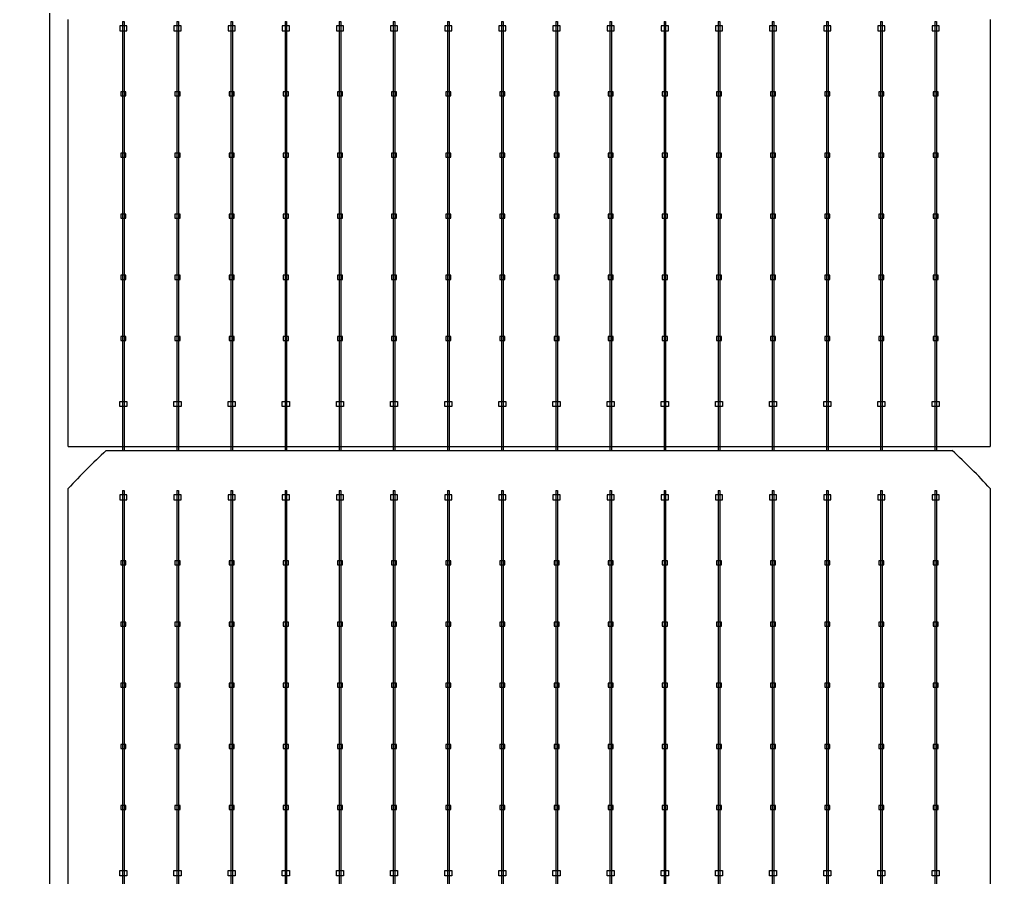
# Model space of a CAD drawing. Header units: millimetres. Extents: x 10297564 to 11610295, y -9287743 to -8409454.
# Drawn here: x 10666944 to 10668490, y -9203458 to -9202098 of the extents above; entities that cross this region are included whole.
import ezdxf

# ---------------------------------------------------------------- set-up
doc = ezdxf.new("R2010")
doc.units = ezdxf.units.MM
doc.header["$LTSCALE"] = 100
doc.layers.add('TEXTLINE', color=1, linetype='Continuous')

# ---------------------------------------------------------------- blocks, each defined once
blk = doc.blocks.new('635W')
for p, q in [((10686106.06, -10025876.46), (10686106.06, -10025961.27)), ((10686106.38, -10025876.46), (10686106.38, -10025961.27)), ((10686116.76, -10025876.46), (10686116.76, -10025961.27)), ((10686117.08, -10025876.46), (10686117.08, -10025961.27)), ((10686127.46, -10025876.46), (10686127.46, -10025961.27)), ((10686127.78, -10025876.46), (10686127.78, -10025961.27)), ((10686138.16, -10025876.46), (10686138.16, -10025961.27)), ((10686138.48, -10025876.46), (10686138.48, -10025961.27)), ((10686148.86, -10025876.46), (10686148.86, -10025961.27)), ((10686149.18, -10025876.46), (10686149.18, -10025961.27)), ((10686159.56, -10025876.46), (10686159.56, -10025961.27)), ((10686159.88, -10025876.46), (10686159.88, -10025961.27)), ((10686170.26, -10025876.46), (10686170.26, -10025961.27)), ((10686170.58, -10025876.46), (10686170.58, -10025961.27)), ((10686180.96, -10025876.46), (10686180.96, -10025961.27)), ((10686181.28, -10025876.46), (10686181.28, -10025961.27)), ((10686191.66, -10025876.46), (10686191.66, -10025961.27)), ((10686191.98, -10025876.46), (10686191.98, -10025961.27)), ((10686202.36, -10025876.46), (10686202.36, -10025961.27)), ((10686202.68, -10025876.46), (10686202.68, -10025961.27)), ((10686213.06, -10025876.46), (10686213.06, -10025961.27)), ((10686213.38, -10025876.46), (10686213.38, -10025961.27)), ((10686223.76, -10025876.46), (10686223.76, -10025961.27)), ((10686224.08, -10025876.46), (10686224.08, -10025961.27)), ((10686234.46, -10025876.46), (10686234.46, -10025961.27)), ((10686234.78, -10025876.46), (10686234.78, -10025961.27)), ((10686245.16, -10025876.46), (10686245.16, -10025961.27)), ((10686245.48, -10025876.46), (10686245.48, -10025961.27)), ((10686255.86, -10025876.46), (10686255.86, -10025961.27)), ((10686256.18, -10025876.46), (10686256.18, -10025961.27)), ((10686266.56, -10025876.46), (10686266.56, -10025961.27)), ((10686266.88, -10025876.46), (10686266.88, -10025961.27)), ((10686095.32, -10025960.46), (10686277.52, -10025960.46)), ((10686106.06, -10025969.14), (10686106.06, -10026053.94)), ((10686106.38, -10025969.14), (10686106.38, -10026053.94)), ((10686116.76, -10025969.14), (10686116.76, -10026053.94)), ((10686117.08, -10025969.14), (10686117.08, -10026053.94)), ((10686127.46, -10025969.14), (10686127.46, -10026053.94)), ((10686127.78, -10025969.14), (10686127.78, -10026053.94)), ((10686138.16, -10025969.14), (10686138.16, -10026053.94)), ((10686138.48, -10025969.14), (10686138.48, -10026053.94)), ((10686148.86, -10025969.14), (10686148.86, -10026053.94)), ((10686149.18, -10025969.14), (10686149.18, -10026053.94)), ((10686159.56, -10025969.14), (10686159.56, -10026053.94)), ((10686159.88, -10025969.14), (10686159.88, -10026053.94)), ((10686170.26, -10025969.14), (10686170.26, -10026053.94)), ((10686170.58, -10025969.14), (10686170.58, -10026053.94)), ((10686180.96, -10025969.14), (10686180.96, -10026053.94)), ((10686181.28, -10025969.14), (10686181.28, -10026053.94)), ((10686191.66, -10025969.14), (10686191.66, -10026053.94)), ((10686191.98, -10025969.14), (10686191.98, -10026053.94)), ((10686202.36, -10025969.14), (10686202.36, -10026053.94)), ((10686202.68, -10025969.14), (10686202.68, -10026053.94)), ((10686213.06, -10025969.14), (10686213.06, -10026053.94)), ((10686213.38, -10025969.14), (10686213.38, -10026053.94)), ((10686223.76, -10025969.14), (10686223.76, -10026053.94)), ((10686224.08, -10025969.14), (10686224.08, -10026053.94)), ((10686234.46, -10025969.14), (10686234.46, -10026053.94)), ((10686234.78, -10025969.14), (10686234.78, -10026053.94)), ((10686245.16, -10025969.14), (10686245.16, -10026053.94)), ((10686245.48, -10025969.14), (10686245.48, -10026053.94)), ((10686255.86, -10025969.14), (10686255.86, -10026053.94)), ((10686256.18, -10025969.14), (10686256.18, -10026053.94)), ((10686266.56, -10025969.14), (10686266.56, -10026053.94)), ((10686266.88, -10025969.14), (10686266.88, -10026053.94))]:
    blk.add_line(p, q)
for points in [[(10686091.67, -10024179.21), (10687200.67, -10024179.21), (10687200.67, -10026619.21), (10686091.67, -10026619.21)], [(10686106.92, -10025878.33), (10686106.92, -10025877.33), (10686105.52, -10025877.33), (10686105.52, -10025878.33)], [(10686117.62, -10025878.33), (10686117.62, -10025877.33), (10686116.22, -10025877.33), (10686116.22, -10025878.33)], [(10686128.32, -10025878.33), (10686128.32, -10025877.33), (10686126.92, -10025877.33), (10686126.92, -10025878.33)], [(10686139.02, -10025878.33), (10686139.02, -10025877.33), (10686137.62, -10025877.33), (10686137.62, -10025878.33)], [(10686149.72, -10025878.33), (10686149.72, -10025877.33), (10686148.32, -10025877.33), (10686148.32, -10025878.33)], [(10686160.42, -10025878.33), (10686160.42, -10025877.33), (10686159.02, -10025877.33), (10686159.02, -10025878.33)], [(10686171.12, -10025878.33), (10686171.12, -10025877.33), (10686169.72, -10025877.33), (10686169.72, -10025878.33)], [(10686181.82, -10025878.33), (10686181.82, -10025877.33), (10686180.42, -10025877.33), (10686180.42, -10025878.33)], [(10686192.52, -10025878.33), (10686192.52, -10025877.33), (10686191.12, -10025877.33), (10686191.12, -10025878.33)], [(10686203.22, -10025878.33), (10686203.22, -10025877.33), (10686201.82, -10025877.33), (10686201.82, -10025878.33)], [(10686213.92, -10025878.33), (10686213.92, -10025877.33), (10686212.52, -10025877.33), (10686212.52, -10025878.33)], [(10686224.62, -10025878.33), (10686224.62, -10025877.33), (10686223.22, -10025877.33), (10686223.22, -10025878.33)], [(10686235.32, -10025878.33), (10686235.32, -10025877.33), (10686233.92, -10025877.33), (10686233.92, -10025878.33)], [(10686246.02, -10025878.33), (10686246.02, -10025877.33), (10686244.62, -10025877.33), (10686244.62, -10025878.33)], [(10686256.72, -10025878.33), (10686256.72, -10025877.33), (10686255.32, -10025877.33), (10686255.32, -10025878.33)], [(10686267.42, -10025878.33), (10686267.42, -10025877.33), (10686266.02, -10025877.33), (10686266.02, -10025878.33)], [(10686105.72, -10025891.2), (10686106.72, -10025891.2), (10686106.72, -10025890.4), (10686105.72, -10025890.4)], [(10686116.42, -10025891.2), (10686117.42, -10025891.2), (10686117.42, -10025890.4), (10686116.42, -10025890.4)], [(10686127.12, -10025891.2), (10686128.12, -10025891.2), (10686128.12, -10025890.4), (10686127.12, -10025890.4)], [(10686137.82, -10025891.2), (10686138.82, -10025891.2), (10686138.82, -10025890.4), (10686137.82, -10025890.4)], [(10686148.52, -10025891.2), (10686149.52, -10025891.2), (10686149.52, -10025890.4), (10686148.52, -10025890.4)], [(10686159.22, -10025891.2), (10686160.22, -10025891.2), (10686160.22, -10025890.4), (10686159.22, -10025890.4)], [(10686169.92, -10025891.2), (10686170.92, -10025891.2), (10686170.92, -10025890.4), (10686169.92, -10025890.4)], [(10686180.62, -10025891.2), (10686181.62, -10025891.2), (10686181.62, -10025890.4), (10686180.62, -10025890.4)], [(10686191.32, -10025891.2), (10686192.32, -10025891.2), (10686192.32, -10025890.4), (10686191.32, -10025890.4)], [(10686202.02, -10025891.2), (10686203.02, -10025891.2), (10686203.02, -10025890.4), (10686202.02, -10025890.4)], [(10686212.72, -10025891.2), (10686213.72, -10025891.2), (10686213.72, -10025890.4), (10686212.72, -10025890.4)], [(10686223.42, -10025891.2), (10686224.42, -10025891.2), (10686224.42, -10025890.4), (10686223.42, -10025890.4)], [(10686234.12, -10025891.2), (10686235.12, -10025891.2), (10686235.12, -10025890.4), (10686234.12, -10025890.4)], [(10686244.82, -10025891.2), (10686245.82, -10025891.2), (10686245.82, -10025890.4), (10686244.82, -10025890.4)], [(10686255.52, -10025891.2), (10686256.52, -10025891.2), (10686256.52, -10025890.4), (10686255.52, -10025890.4)], [(10686266.22, -10025891.2), (10686267.22, -10025891.2), (10686267.22, -10025890.4), (10686266.22, -10025890.4)], [(10686105.72, -10025903.28), (10686106.72, -10025903.28), (10686106.72, -10025902.48), (10686105.72, -10025902.48)], [(10686116.42, -10025903.28), (10686117.42, -10025903.28), (10686117.42, -10025902.48), (10686116.42, -10025902.48)], [(10686127.12, -10025903.28), (10686128.12, -10025903.28), (10686128.12, -10025902.48), (10686127.12, -10025902.48)], [(10686137.82, -10025903.28), (10686138.82, -10025903.28), (10686138.82, -10025902.48), (10686137.82, -10025902.48)], [(10686148.52, -10025903.28), (10686149.52, -10025903.28), (10686149.52, -10025902.48), (10686148.52, -10025902.48)], [(10686159.22, -10025903.28), (10686160.22, -10025903.28), (10686160.22, -10025902.48), (10686159.22, -10025902.48)], [(10686169.92, -10025903.28), (10686170.92, -10025903.28), (10686170.92, -10025902.48), (10686169.92, -10025902.48)], [(10686180.62, -10025903.28), (10686181.62, -10025903.28), (10686181.62, -10025902.48), (10686180.62, -10025902.48)], [(10686191.32, -10025903.28), (10686192.32, -10025903.28), (10686192.32, -10025902.48), (10686191.32, -10025902.48)], [(10686202.02, -10025903.28), (10686203.02, -10025903.28), (10686203.02, -10025902.48), (10686202.02, -10025902.48)], [(10686212.72, -10025903.28), (10686213.72, -10025903.28), (10686213.72, -10025902.48), (10686212.72, -10025902.48)], [(10686223.42, -10025903.28), (10686224.42, -10025903.28), (10686224.42, -10025902.48), (10686223.42, -10025902.48)], [(10686234.12, -10025903.28), (10686235.12, -10025903.28), (10686235.12, -10025902.48), (10686234.12, -10025902.48)], [(10686244.82, -10025903.28), (10686245.82, -10025903.28), (10686245.82, -10025902.48), (10686244.82, -10025902.48)], [(10686255.52, -10025903.28), (10686256.52, -10025903.28), (10686256.52, -10025902.48), (10686255.52, -10025902.48)], [(10686266.22, -10025903.28), (10686267.22, -10025903.28), (10686267.22, -10025902.48), (10686266.22, -10025902.48)], [(10686105.72, -10025915.36), (10686106.72, -10025915.36), (10686106.72, -10025914.56), (10686105.72, -10025914.56)], [(10686116.42, -10025915.36), (10686117.42, -10025915.36), (10686117.42, -10025914.56), (10686116.42, -10025914.56)], [(10686127.12, -10025915.36), (10686128.12, -10025915.36), (10686128.12, -10025914.56), (10686127.12, -10025914.56)], [(10686137.82, -10025915.36), (10686138.82, -10025915.36), (10686138.82, -10025914.56), (10686137.82, -10025914.56)], [(10686148.52, -10025915.36), (10686149.52, -10025915.36), (10686149.52, -10025914.56), (10686148.52, -10025914.56)], [(10686159.22, -10025915.36), (10686160.22, -10025915.36), (10686160.22, -10025914.56), (10686159.22, -10025914.56)], [(10686169.92, -10025915.36), (10686170.92, -10025915.36), (10686170.92, -10025914.56), (10686169.92, -10025914.56)], [(10686180.62, -10025915.36), (10686181.62, -10025915.36), (10686181.62, -10025914.56), (10686180.62, -10025914.56)], [(10686191.32, -10025915.36), (10686192.32, -10025915.36), (10686192.32, -10025914.56), (10686191.32, -10025914.56)], [(10686202.02, -10025915.36), (10686203.02, -10025915.36), (10686203.02, -10025914.56), (10686202.02, -10025914.56)], [(10686212.72, -10025915.36), (10686213.72, -10025915.36), (10686213.72, -10025914.56), (10686212.72, -10025914.56)], [(10686223.42, -10025915.36), (10686224.42, -10025915.36), (10686224.42, -10025914.56), (10686223.42, -10025914.56)], [(10686234.12, -10025915.36), (10686235.12, -10025915.36), (10686235.12, -10025914.56), (10686234.12, -10025914.56)], [(10686244.82, -10025915.36), (10686245.82, -10025915.36), (10686245.82, -10025914.56), (10686244.82, -10025914.56)], [(10686255.52, -10025915.36), (10686256.52, -10025915.36), (10686256.52, -10025914.56), (10686255.52, -10025914.56)], [(10686266.22, -10025915.36), (10686267.22, -10025915.36), (10686267.22, -10025914.56), (10686266.22, -10025914.56)], [(10686105.72, -10025927.44), (10686106.72, -10025927.44), (10686106.72, -10025926.64), (10686105.72, -10025926.64)], [(10686116.42, -10025927.44), (10686117.42, -10025927.44), (10686117.42, -10025926.64), (10686116.42, -10025926.64)], [(10686127.12, -10025927.44), (10686128.12, -10025927.44), (10686128.12, -10025926.64), (10686127.12, -10025926.64)], [(10686137.82, -10025927.44), (10686138.82, -10025927.44), (10686138.82, -10025926.64), (10686137.82, -10025926.64)], [(10686148.52, -10025927.44), (10686149.52, -10025927.44), (10686149.52, -10025926.64), (10686148.52, -10025926.64)], [(10686159.22, -10025927.44), (10686160.22, -10025927.44), (10686160.22, -10025926.64), (10686159.22, -10025926.64)], [(10686169.92, -10025927.44), (10686170.92, -10025927.44), (10686170.92, -10025926.64), (10686169.92, -10025926.64)], [(10686180.62, -10025927.44), (10686181.62, -10025927.44), (10686181.62, -10025926.64), (10686180.62, -10025926.64)], [(10686191.32, -10025927.44), (10686192.32, -10025927.44), (10686192.32, -10025926.64), (10686191.32, -10025926.64)], [(10686202.02, -10025927.44), (10686203.02, -10025927.44), (10686203.02, -10025926.64), (10686202.02, -10025926.64)], [(10686212.72, -10025927.44), (10686213.72, -10025927.44), (10686213.72, -10025926.64), (10686212.72, -10025926.64)], [(10686223.42, -10025927.44), (10686224.42, -10025927.44), (10686224.42, -10025926.64), (10686223.42, -10025926.64)], [(10686234.12, -10025927.44), (10686235.12, -10025927.44), (10686235.12, -10025926.64), (10686234.12, -10025926.64)], [(10686244.82, -10025927.44), (10686245.82, -10025927.44), (10686245.82, -10025926.64), (10686244.82, -10025926.64)], [(10686255.52, -10025927.44), (10686256.52, -10025927.44), (10686256.52, -10025926.64), (10686255.52, -10025926.64)], [(10686266.22, -10025927.44), (10686267.22, -10025927.44), (10686267.22, -10025926.64), (10686266.22, -10025926.64)], [(10686105.72, -10025939.52), (10686106.72, -10025939.52), (10686106.72, -10025938.72), (10686105.72, -10025938.72)], [(10686116.42, -10025939.52), (10686117.42, -10025939.52), (10686117.42, -10025938.72), (10686116.42, -10025938.72)], [(10686127.12, -10025939.52), (10686128.12, -10025939.52), (10686128.12, -10025938.72), (10686127.12, -10025938.72)], [(10686137.82, -10025939.52), (10686138.82, -10025939.52), (10686138.82, -10025938.72), (10686137.82, -10025938.72)], [(10686148.52, -10025939.52), (10686149.52, -10025939.52), (10686149.52, -10025938.72), (10686148.52, -10025938.72)], [(10686159.22, -10025939.52), (10686160.22, -10025939.52), (10686160.22, -10025938.72), (10686159.22, -10025938.72)], [(10686169.92, -10025939.52), (10686170.92, -10025939.52), (10686170.92, -10025938.72), (10686169.92, -10025938.72)], [(10686180.62, -10025939.52), (10686181.62, -10025939.52), (10686181.62, -10025938.72), (10686180.62, -10025938.72)], [(10686191.32, -10025939.52), (10686192.32, -10025939.52), (10686192.32, -10025938.72), (10686191.32, -10025938.72)], [(10686202.02, -10025939.52), (10686203.02, -10025939.52), (10686203.02, -10025938.72), (10686202.02, -10025938.72)], [(10686212.72, -10025939.52), (10686213.72, -10025939.52), (10686213.72, -10025938.72), (10686212.72, -10025938.72)], [(10686223.42, -10025939.52), (10686224.42, -10025939.52), (10686224.42, -10025938.72), (10686223.42, -10025938.72)], [(10686234.12, -10025939.52), (10686235.12, -10025939.52), (10686235.12, -10025938.72), (10686234.12, -10025938.72)], [(10686244.82, -10025939.52), (10686245.82, -10025939.52), (10686245.82, -10025938.72), (10686244.82, -10025938.72)], [(10686255.52, -10025939.52), (10686256.52, -10025939.52), (10686256.52, -10025938.72), (10686255.52, -10025938.72)], [(10686266.22, -10025939.52), (10686267.22, -10025939.52), (10686267.22, -10025938.72), (10686266.22, -10025938.72)], [(10686106.92, -10025951.59), (10686106.92, -10025952.59), (10686105.52, -10025952.59), (10686105.52, -10025951.59)], [(10686117.62, -10025951.59), (10686117.62, -10025952.59), (10686116.22, -10025952.59), (10686116.22, -10025951.59)], [(10686128.32, -10025951.59), (10686128.32, -10025952.59), (10686126.92, -10025952.59), (10686126.92, -10025951.59)], [(10686139.02, -10025951.59), (10686139.02, -10025952.59), (10686137.62, -10025952.59), (10686137.62, -10025951.59)], [(10686149.72, -10025951.59), (10686149.72, -10025952.59), (10686148.32, -10025952.59), (10686148.32, -10025951.59)], [(10686160.42, -10025951.59), (10686160.42, -10025952.59), (10686159.02, -10025952.59), (10686159.02, -10025951.59)], [(10686171.12, -10025951.59), (10686171.12, -10025952.59), (10686169.72, -10025952.59), (10686169.72, -10025951.59)], [(10686181.82, -10025951.59), (10686181.82, -10025952.59), (10686180.42, -10025952.59), (10686180.42, -10025951.59)], [(10686192.52, -10025951.59), (10686192.52, -10025952.59), (10686191.12, -10025952.59), (10686191.12, -10025951.59)], [(10686203.22, -10025951.59), (10686203.22, -10025952.59), (10686201.82, -10025952.59), (10686201.82, -10025951.59)], [(10686213.92, -10025951.59), (10686213.92, -10025952.59), (10686212.52, -10025952.59), (10686212.52, -10025951.59)], [(10686224.62, -10025951.59), (10686224.62, -10025952.59), (10686223.22, -10025952.59), (10686223.22, -10025951.59)], [(10686235.32, -10025951.59), (10686235.32, -10025952.59), (10686233.92, -10025952.59), (10686233.92, -10025951.59)], [(10686246.02, -10025951.59), (10686246.02, -10025952.59), (10686244.62, -10025952.59), (10686244.62, -10025951.59)], [(10686256.72, -10025951.59), (10686256.72, -10025952.59), (10686255.32, -10025952.59), (10686255.32, -10025951.59)], [(10686267.42, -10025951.59), (10686267.42, -10025952.59), (10686266.02, -10025952.59), (10686266.02, -10025951.59)], [(10686106.92, -10025971.01), (10686106.92, -10025970.01), (10686105.52, -10025970.01), (10686105.52, -10025971.01)], [(10686117.62, -10025971.01), (10686117.62, -10025970.01), (10686116.22, -10025970.01), (10686116.22, -10025971.01)], [(10686128.32, -10025971.01), (10686128.32, -10025970.01), (10686126.92, -10025970.01), (10686126.92, -10025971.01)], [(10686139.02, -10025971.01), (10686139.02, -10025970.01), (10686137.62, -10025970.01), (10686137.62, -10025971.01)], [(10686149.72, -10025971.01), (10686149.72, -10025970.01), (10686148.32, -10025970.01), (10686148.32, -10025971.01)], [(10686160.42, -10025971.01), (10686160.42, -10025970.01), (10686159.02, -10025970.01), (10686159.02, -10025971.01)], [(10686171.12, -10025971.01), (10686171.12, -10025970.01), (10686169.72, -10025970.01), (10686169.72, -10025971.01)], [(10686181.82, -10025971.01), (10686181.82, -10025970.01), (10686180.42, -10025970.01), (10686180.42, -10025971.01)], [(10686192.52, -10025971.01), (10686192.52, -10025970.01), (10686191.12, -10025970.01), (10686191.12, -10025971.01)], [(10686203.22, -10025971.01), (10686203.22, -10025970.01), (10686201.82, -10025970.01), (10686201.82, -10025971.01)], [(10686213.92, -10025971.01), (10686213.92, -10025970.01), (10686212.52, -10025970.01), (10686212.52, -10025971.01)], [(10686224.62, -10025971.01), (10686224.62, -10025970.01), (10686223.22, -10025970.01), (10686223.22, -10025971.01)], [(10686235.32, -10025971.01), (10686235.32, -10025970.01), (10686233.92, -10025970.01), (10686233.92, -10025971.01)], [(10686246.02, -10025971.01), (10686246.02, -10025970.01), (10686244.62, -10025970.01), (10686244.62, -10025971.01)], [(10686256.72, -10025971.01), (10686256.72, -10025970.01), (10686255.32, -10025970.01), (10686255.32, -10025971.01)], [(10686267.42, -10025971.01), (10686267.42, -10025970.01), (10686266.02, -10025970.01), (10686266.02, -10025971.01)], [(10686105.72, -10025983.88), (10686106.72, -10025983.88), (10686106.72, -10025983.08), (10686105.72, -10025983.08)], [(10686116.42, -10025983.88), (10686117.42, -10025983.88), (10686117.42, -10025983.08), (10686116.42, -10025983.08)], [(10686127.12, -10025983.88), (10686128.12, -10025983.88), (10686128.12, -10025983.08), (10686127.12, -10025983.08)], [(10686137.82, -10025983.88), (10686138.82, -10025983.88), (10686138.82, -10025983.08), (10686137.82, -10025983.08)], [(10686148.52, -10025983.88), (10686149.52, -10025983.88), (10686149.52, -10025983.08), (10686148.52, -10025983.08)], [(10686159.22, -10025983.88), (10686160.22, -10025983.88), (10686160.22, -10025983.08), (10686159.22, -10025983.08)], [(10686169.92, -10025983.88), (10686170.92, -10025983.88), (10686170.92, -10025983.08), (10686169.92, -10025983.08)], [(10686180.62, -10025983.88), (10686181.62, -10025983.88), (10686181.62, -10025983.08), (10686180.62, -10025983.08)], [(10686191.32, -10025983.88), (10686192.32, -10025983.88), (10686192.32, -10025983.08), (10686191.32, -10025983.08)], [(10686202.02, -10025983.88), (10686203.02, -10025983.88), (10686203.02, -10025983.08), (10686202.02, -10025983.08)], [(10686212.72, -10025983.88), (10686213.72, -10025983.88), (10686213.72, -10025983.08), (10686212.72, -10025983.08)], [(10686223.42, -10025983.88), (10686224.42, -10025983.88), (10686224.42, -10025983.08), (10686223.42, -10025983.08)], [(10686234.12, -10025983.88), (10686235.12, -10025983.88), (10686235.12, -10025983.08), (10686234.12, -10025983.08)], [(10686244.82, -10025983.88), (10686245.82, -10025983.88), (10686245.82, -10025983.08), (10686244.82, -10025983.08)], [(10686255.52, -10025983.88), (10686256.52, -10025983.88), (10686256.52, -10025983.08), (10686255.52, -10025983.08)], [(10686266.22, -10025983.88), (10686267.22, -10025983.88), (10686267.22, -10025983.08), (10686266.22, -10025983.08)], [(10686105.72, -10025995.96), (10686106.72, -10025995.96), (10686106.72, -10025995.16), (10686105.72, -10025995.16)], [(10686116.42, -10025995.96), (10686117.42, -10025995.96), (10686117.42, -10025995.16), (10686116.42, -10025995.16)], [(10686127.12, -10025995.96), (10686128.12, -10025995.96), (10686128.12, -10025995.16), (10686127.12, -10025995.16)], [(10686137.82, -10025995.96), (10686138.82, -10025995.96), (10686138.82, -10025995.16), (10686137.82, -10025995.16)], [(10686148.52, -10025995.96), (10686149.52, -10025995.96), (10686149.52, -10025995.16), (10686148.52, -10025995.16)], [(10686159.22, -10025995.96), (10686160.22, -10025995.96), (10686160.22, -10025995.16), (10686159.22, -10025995.16)], [(10686169.92, -10025995.96), (10686170.92, -10025995.96), (10686170.92, -10025995.16), (10686169.92, -10025995.16)], [(10686180.62, -10025995.96), (10686181.62, -10025995.96), (10686181.62, -10025995.16), (10686180.62, -10025995.16)], [(10686191.32, -10025995.96), (10686192.32, -10025995.96), (10686192.32, -10025995.16), (10686191.32, -10025995.16)], [(10686202.02, -10025995.96), (10686203.02, -10025995.96), (10686203.02, -10025995.16), (10686202.02, -10025995.16)], [(10686212.72, -10025995.96), (10686213.72, -10025995.96), (10686213.72, -10025995.16), (10686212.72, -10025995.16)], [(10686223.42, -10025995.96), (10686224.42, -10025995.96), (10686224.42, -10025995.16), (10686223.42, -10025995.16)], [(10686234.12, -10025995.96), (10686235.12, -10025995.96), (10686235.12, -10025995.16), (10686234.12, -10025995.16)], [(10686244.82, -10025995.96), (10686245.82, -10025995.96), (10686245.82, -10025995.16), (10686244.82, -10025995.16)], [(10686255.52, -10025995.96), (10686256.52, -10025995.96), (10686256.52, -10025995.16), (10686255.52, -10025995.16)], [(10686266.22, -10025995.96), (10686267.22, -10025995.96), (10686267.22, -10025995.16), (10686266.22, -10025995.16)], [(10686105.72, -10026008.04), (10686106.72, -10026008.04), (10686106.72, -10026007.24), (10686105.72, -10026007.24)], [(10686116.42, -10026008.04), (10686117.42, -10026008.04), (10686117.42, -10026007.24), (10686116.42, -10026007.24)], [(10686127.12, -10026008.04), (10686128.12, -10026008.04), (10686128.12, -10026007.24), (10686127.12, -10026007.24)], [(10686137.82, -10026008.04), (10686138.82, -10026008.04), (10686138.82, -10026007.24), (10686137.82, -10026007.24)], [(10686148.52, -10026008.04), (10686149.52, -10026008.04), (10686149.52, -10026007.24), (10686148.52, -10026007.24)], [(10686159.22, -10026008.04), (10686160.22, -10026008.04), (10686160.22, -10026007.24), (10686159.22, -10026007.24)], [(10686169.92, -10026008.04), (10686170.92, -10026008.04), (10686170.92, -10026007.24), (10686169.92, -10026007.24)], [(10686180.62, -10026008.04), (10686181.62, -10026008.04), (10686181.62, -10026007.24), (10686180.62, -10026007.24)], [(10686191.32, -10026008.04), (10686192.32, -10026008.04), (10686192.32, -10026007.24), (10686191.32, -10026007.24)], [(10686202.02, -10026008.04), (10686203.02, -10026008.04), (10686203.02, -10026007.24), (10686202.02, -10026007.24)], [(10686212.72, -10026008.04), (10686213.72, -10026008.04), (10686213.72, -10026007.24), (10686212.72, -10026007.24)], [(10686223.42, -10026008.04), (10686224.42, -10026008.04), (10686224.42, -10026007.24), (10686223.42, -10026007.24)], [(10686234.12, -10026008.04), (10686235.12, -10026008.04), (10686235.12, -10026007.24), (10686234.12, -10026007.24)], [(10686244.82, -10026008.04), (10686245.82, -10026008.04), (10686245.82, -10026007.24), (10686244.82, -10026007.24)], [(10686255.52, -10026008.04), (10686256.52, -10026008.04), (10686256.52, -10026007.24), (10686255.52, -10026007.24)], [(10686266.22, -10026008.04), (10686267.22, -10026008.04), (10686267.22, -10026007.24), (10686266.22, -10026007.24)], [(10686105.72, -10026020.12), (10686106.72, -10026020.12), (10686106.72, -10026019.32), (10686105.72, -10026019.32)], [(10686116.42, -10026020.12), (10686117.42, -10026020.12), (10686117.42, -10026019.32), (10686116.42, -10026019.32)], [(10686127.12, -10026020.12), (10686128.12, -10026020.12), (10686128.12, -10026019.32), (10686127.12, -10026019.32)], [(10686137.82, -10026020.12), (10686138.82, -10026020.12), (10686138.82, -10026019.32), (10686137.82, -10026019.32)], [(10686148.52, -10026020.12), (10686149.52, -10026020.12), (10686149.52, -10026019.32), (10686148.52, -10026019.32)], [(10686159.22, -10026020.12), (10686160.22, -10026020.12), (10686160.22, -10026019.32), (10686159.22, -10026019.32)], [(10686169.92, -10026020.12), (10686170.92, -10026020.12), (10686170.92, -10026019.32), (10686169.92, -10026019.32)], [(10686180.62, -10026020.12), (10686181.62, -10026020.12), (10686181.62, -10026019.32), (10686180.62, -10026019.32)], [(10686191.32, -10026020.12), (10686192.32, -10026020.12), (10686192.32, -10026019.32), (10686191.32, -10026019.32)], [(10686202.02, -10026020.12), (10686203.02, -10026020.12), (10686203.02, -10026019.32), (10686202.02, -10026019.32)], [(10686212.72, -10026020.12), (10686213.72, -10026020.12), (10686213.72, -10026019.32), (10686212.72, -10026019.32)], [(10686223.42, -10026020.12), (10686224.42, -10026020.12), (10686224.42, -10026019.32), (10686223.42, -10026019.32)], [(10686234.12, -10026020.12), (10686235.12, -10026020.12), (10686235.12, -10026019.32), (10686234.12, -10026019.32)], [(10686244.82, -10026020.12), (10686245.82, -10026020.12), (10686245.82, -10026019.32), (10686244.82, -10026019.32)], [(10686255.52, -10026020.12), (10686256.52, -10026020.12), (10686256.52, -10026019.32), (10686255.52, -10026019.32)], [(10686266.22, -10026020.12), (10686267.22, -10026020.12), (10686267.22, -10026019.32), (10686266.22, -10026019.32)], [(10686105.72, -10026032.2), (10686106.72, -10026032.2), (10686106.72, -10026031.4), (10686105.72, -10026031.4)], [(10686116.42, -10026032.2), (10686117.42, -10026032.2), (10686117.42, -10026031.4), (10686116.42, -10026031.4)], [(10686127.12, -10026032.2), (10686128.12, -10026032.2), (10686128.12, -10026031.4), (10686127.12, -10026031.4)], [(10686137.82, -10026032.2), (10686138.82, -10026032.2), (10686138.82, -10026031.4), (10686137.82, -10026031.4)], [(10686148.52, -10026032.2), (10686149.52, -10026032.2), (10686149.52, -10026031.4), (10686148.52, -10026031.4)], [(10686159.22, -10026032.2), (10686160.22, -10026032.2), (10686160.22, -10026031.4), (10686159.22, -10026031.4)], [(10686169.92, -10026032.2), (10686170.92, -10026032.2), (10686170.92, -10026031.4), (10686169.92, -10026031.4)], [(10686180.62, -10026032.2), (10686181.62, -10026032.2), (10686181.62, -10026031.4), (10686180.62, -10026031.4)], [(10686191.32, -10026032.2), (10686192.32, -10026032.2), (10686192.32, -10026031.4), (10686191.32, -10026031.4)], [(10686202.02, -10026032.2), (10686203.02, -10026032.2), (10686203.02, -10026031.4), (10686202.02, -10026031.4)], [(10686212.72, -10026032.2), (10686213.72, -10026032.2), (10686213.72, -10026031.4), (10686212.72, -10026031.4)], [(10686223.42, -10026032.2), (10686224.42, -10026032.2), (10686224.42, -10026031.4), (10686223.42, -10026031.4)], [(10686234.12, -10026032.2), (10686235.12, -10026032.2), (10686235.12, -10026031.4), (10686234.12, -10026031.4)], [(10686244.82, -10026032.2), (10686245.82, -10026032.2), (10686245.82, -10026031.4), (10686244.82, -10026031.4)], [(10686255.52, -10026032.2), (10686256.52, -10026032.2), (10686256.52, -10026031.4), (10686255.52, -10026031.4)], [(10686266.22, -10026032.2), (10686267.22, -10026032.2), (10686267.22, -10026031.4), (10686266.22, -10026031.4)], [(10686106.92, -10026044.27), (10686106.92, -10026045.27), (10686105.52, -10026045.27), (10686105.52, -10026044.27)], [(10686117.62, -10026044.27), (10686117.62, -10026045.27), (10686116.22, -10026045.27), (10686116.22, -10026044.27)], [(10686128.32, -10026044.27), (10686128.32, -10026045.27), (10686126.92, -10026045.27), (10686126.92, -10026044.27)], [(10686139.02, -10026044.27), (10686139.02, -10026045.27), (10686137.62, -10026045.27), (10686137.62, -10026044.27)], [(10686149.72, -10026044.27), (10686149.72, -10026045.27), (10686148.32, -10026045.27), (10686148.32, -10026044.27)], [(10686160.42, -10026044.27), (10686160.42, -10026045.27), (10686159.02, -10026045.27), (10686159.02, -10026044.27)], [(10686171.12, -10026044.27), (10686171.12, -10026045.27), (10686169.72, -10026045.27), (10686169.72, -10026044.27)], [(10686181.82, -10026044.27), (10686181.82, -10026045.27), (10686180.42, -10026045.27), (10686180.42, -10026044.27)], [(10686192.52, -10026044.27), (10686192.52, -10026045.27), (10686191.12, -10026045.27), (10686191.12, -10026044.27)], [(10686203.22, -10026044.27), (10686203.22, -10026045.27), (10686201.82, -10026045.27), (10686201.82, -10026044.27)], [(10686213.92, -10026044.27), (10686213.92, -10026045.27), (10686212.52, -10026045.27), (10686212.52, -10026044.27)], [(10686224.62, -10026044.27), (10686224.62, -10026045.27), (10686223.22, -10026045.27), (10686223.22, -10026044.27)], [(10686235.32, -10026044.27), (10686235.32, -10026045.27), (10686233.92, -10026045.27), (10686233.92, -10026044.27)], [(10686246.02, -10026044.27), (10686246.02, -10026045.27), (10686244.62, -10026045.27), (10686244.62, -10026044.27)], [(10686256.72, -10026044.27), (10686256.72, -10026045.27), (10686255.32, -10026045.27), (10686255.32, -10026044.27)], [(10686267.42, -10026044.27), (10686267.42, -10026045.27), (10686266.02, -10026045.27), (10686266.02, -10026044.27)]]:
    blk.add_lwpolyline(points, close=True)
for points in [[(10686095.32, -10025960.46), (10686095.32, -10025876.09)], [(10686106.06, -10025876.46), (10686106.38, -10025876.46)], [(10686116.76, -10025876.46), (10686117.08, -10025876.46)], [(10686127.46, -10025876.46), (10686127.78, -10025876.46)], [(10686138.16, -10025876.46), (10686138.48, -10025876.46)], [(10686148.86, -10025876.46), (10686149.18, -10025876.46)], [(10686159.56, -10025876.46), (10686159.88, -10025876.46)], [(10686170.26, -10025876.46), (10686170.58, -10025876.46)], [(10686180.96, -10025876.46), (10686181.28, -10025876.46)], [(10686191.66, -10025876.46), (10686191.98, -10025876.46)], [(10686202.36, -10025876.46), (10686202.68, -10025876.46)], [(10686213.06, -10025876.46), (10686213.38, -10025876.46)], [(10686223.76, -10025876.46), (10686224.08, -10025876.46)], [(10686234.46, -10025876.46), (10686234.78, -10025876.46)], [(10686245.16, -10025876.46), (10686245.48, -10025876.46)], [(10686255.86, -10025876.46), (10686256.18, -10025876.46)], [(10686266.56, -10025876.46), (10686266.88, -10025876.46)], [(10686277.52, -10025876.09), (10686277.52, -10025960.46)], [(10686102.83, -10025961.26), (10686270.02, -10025961.26)], [(10686095.32, -10026053.14), (10686095.32, -10025968.77)], [(10686106.06, -10025969.14), (10686106.38, -10025969.14)], [(10686116.76, -10025969.14), (10686117.08, -10025969.14)], [(10686127.46, -10025969.14), (10686127.78, -10025969.14)], [(10686138.16, -10025969.14), (10686138.48, -10025969.14)], [(10686148.86, -10025969.14), (10686149.18, -10025969.14)], [(10686159.56, -10025969.14), (10686159.88, -10025969.14)], [(10686170.26, -10025969.14), (10686170.58, -10025969.14)], [(10686180.96, -10025969.14), (10686181.28, -10025969.14)], [(10686191.66, -10025969.14), (10686191.98, -10025969.14)], [(10686202.36, -10025969.14), (10686202.68, -10025969.14)], [(10686213.06, -10025969.14), (10686213.38, -10025969.14)], [(10686223.76, -10025969.14), (10686224.08, -10025969.14)], [(10686234.46, -10025969.14), (10686234.78, -10025969.14)], [(10686245.16, -10025969.14), (10686245.48, -10025969.14)], [(10686255.86, -10025969.14), (10686256.18, -10025969.14)], [(10686266.56, -10025969.14), (10686266.88, -10025969.14)], [(10686277.52, -10025968.77), (10686277.52, -10026053.14)]]:
    blk.add_lwpolyline(points)
for centre, start, end in [((10686186.32, -10026052.26), 132.5369, 137.4631), ((10686186.52, -10026052.26), 42.5369, 47.4631)]:
    blk.add_arc(centre, 123.5, start, end)

msp = doc.modelspace()

# ---------------------------------------------------------------- wipeouts: each hides what was drawn before it
at = {"linetype": 'ByBlock'}
msp.add_wipeout([(10661157.3, -9184124), (10708842.1, -9184124), (10708842.1, -9214922.7), (10661157.3, -9214922.7)], dxfattribs=at).dxf.layer = 'TEXTLINE'

# ---------------------------------------------------------------- next in the draw order: block references
at = {"linetype": 'Continuous', "xscale": 8.019360487611644, "yscale": 8.019360487611644, "zscale": 8.019360487611644}
msp.add_blockref('635W', (-75028629, 71199016.2), dxfattribs=at)

doc.saveas('drawing.dxf')
